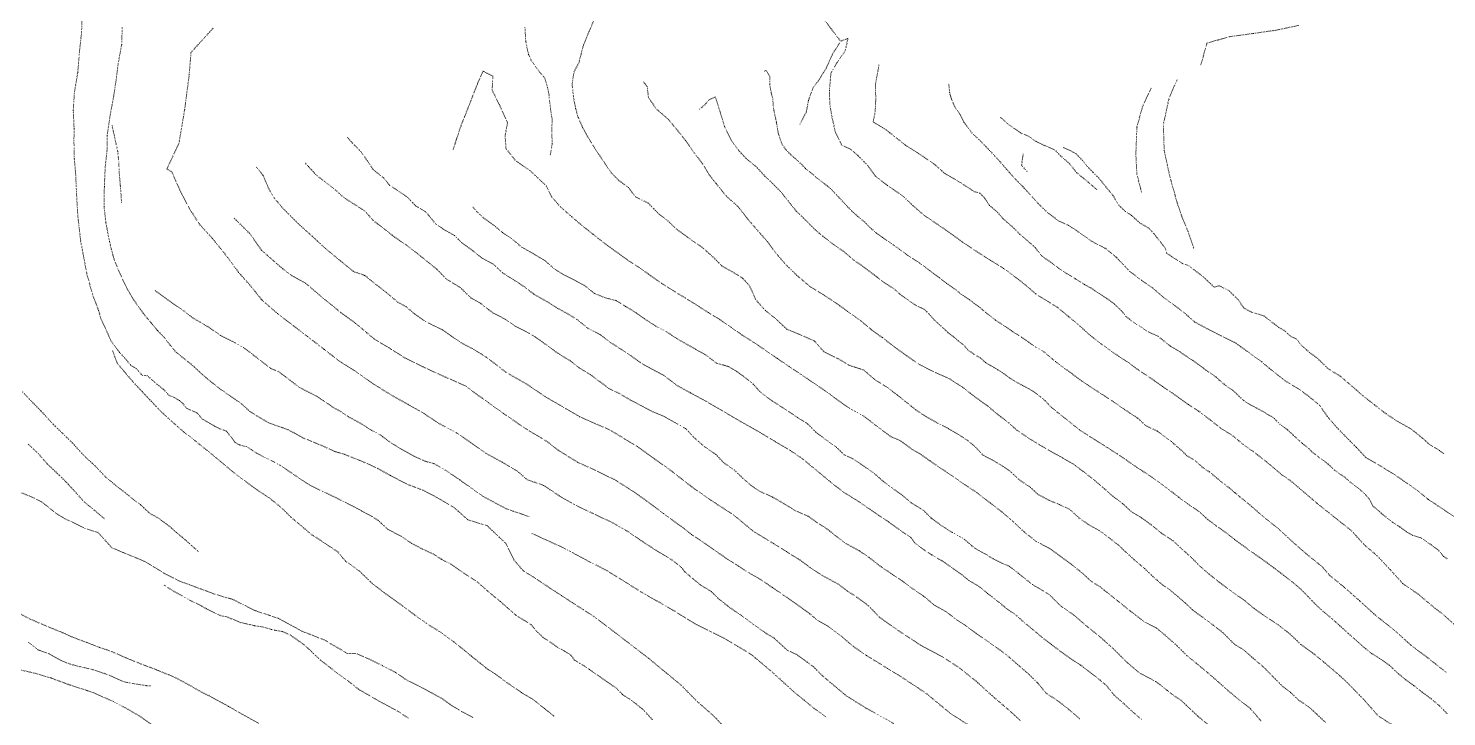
# Model space of a CAD drawing. Extents: x 682410 to 689460, y 7661803 to 7669124.
# Drawn here: x 686688.1 to 687123.9, y 7667739.6 to 7667951.1 of the extents above; entities that cross this region are included whole.
import ezdxf

# ---------------------------------------------------------------- set-up
doc = ezdxf.new("R2010")
doc.units = 0
doc.header["$MEASUREMENT"] = 0
doc.linetypes.add('DOT', pattern=[0.25, 0, -0.25])
doc.layers.add('02 TOE_Line', color=1, linetype='DOT', lineweight=20)

msp = doc.modelspace()

# ---------------------------------------------------------------- linework, layer by layer
at = {"layer": '02 TOE_Line'}
for points in [[(686704.61, 7667955, 4320), (686704.42, 7667949.64, 4320.03), (686703.84, 7667944.31, 4320.12), (686703.27, 7667937.5, 4320.14), (686702.23, 7667931.27, 4320.15), (686701.89, 7667925.79, 4320.03), (686702.14, 7667920.32, 4320.01), (686702.1, 7667916.11, 4320.31), (686702.21, 7667910.99, 4320.37), (686702.62, 7667906.41, 4320.38), (686702.9, 7667900.08, 4320.41), (686703.29, 7667893.49, 4320.47), (686704.15, 7667885.77, 4320.45), (686705.1, 7667880.74, 4320.51), (686706, 7667875.93, 4320.56), (686707.75, 7667869.47, 4320.51), (686709.68, 7667864.35, 4320.4), (686710.47, 7667861.65, 4320.46), (686712.57, 7667857.12, 4320.4), (686713.48, 7667854.98, 4320.17), (686716.11, 7667851.5, 4320.14), (686717.82, 7667849.66, 4320.15), (686719.5, 7667847.6, 4320.13), (686721.27, 7667846.51, 4320.14), (686723.07, 7667844.44, 4320.09), (686724.65, 7667844.34, 4320.22), (686726.95, 7667842.29, 4320.16), (686729.81, 7667839.94, 4320.12), (686731.27, 7667838.34, 4320.09), (686732.91, 7667837.62, 4320.13), (686734.55, 7667836.68, 4320.16), (686735.67, 7667835.71, 4320.12), (686736.56, 7667834.38, 4320.1), (686739.88, 7667832.96, 4320.17), (686741.53, 7667831.03, 4320.1), (686745.26, 7667828.86, 4320.13), (686746.94, 7667828.06, 4320.15), (686748.96, 7667827.28, 4320.3), (686750.51, 7667825.34, 4320.32), (686751.63, 7667823.79, 4320.15), (686752.96, 7667823.07, 4320.21), (686755.28, 7667822.49, 4320.28), (686756.54, 7667821.64, 4320.27), (686758.2, 7667820.56, 4320.26), (686761.42, 7667818.93, 4320.4), (686763.67, 7667817.74, 4320.34), (686765.54, 7667816.75, 4320.35), (686769.98, 7667813.76, 4320.28), (686774.43, 7667810.77, 4320.21), (686778.51, 7667808.82, 4320.21), (686782.59, 7667806.88, 4320.21), (686787.24, 7667804.49, 4320.28), (686790.47, 7667802.8, 4320.33), (686793.7, 7667801.11, 4320.37), (686795.61, 7667799.83, 4320.4), (686798.63, 7667797.06, 4320.46), (686802.61, 7667795.04, 4320.51), (686805.9, 7667792.78, 4320.57), (686809.24, 7667791.05, 4320.62), (686812.47, 7667789.56, 4320.56), (686815.06, 7667787.93, 4320.52), (686817.83, 7667786.5, 4320.66), (686821.25, 7667784.11, 4320.67), (686825.99, 7667781.01, 4320.67), (686829.04, 7667778.33, 4320.67), (686831.34, 7667776.37, 4320.61), (686833.12, 7667774.95, 4320.77), (686835.29, 7667773.05, 4321.03), (686837.94, 7667770.69, 4320.82), (686840.43, 7667769.16, 4320.6), (686842.66, 7667767.76, 4320.43), (686844.28, 7667765.78, 4320.24), (686846.3, 7667763.86, 4320.18), (686848.94, 7667762.14, 4320.21), (686850.83, 7667760.77, 4320.23), (686852.79, 7667759.74, 4320.25), (686854.79, 7667758.47, 4320.27), (686855.89, 7667756.98, 4320.29), (686857.59, 7667755.91, 4320.31), (686858.98, 7667755.11, 4320.31), (686860.52, 7667754.07, 4320.32), (686861.46, 7667753.39, 4320.32), (686865.97, 7667750.22, 4320.33), (686868.61, 7667748.46, 4320.33), (686870.68, 7667746.34, 4320.34), (686873.17, 7667744.79, 4320.08), (686876.97, 7667741.76, 4320.08), (686879.93, 7667738.54, 4320.14)], [(686862.33, 7667954.67, 4415.06), (686860.32, 7667950.01, 4415.56), (686858.61, 7667945.84, 4415.98), (686857.22, 7667940.45, 4417.05), (686855.74, 7667937.68, 4417.46), (686855.14, 7667933.92, 4418.07), (686855.6, 7667929.76, 4418.66), (686856.24, 7667926.44, 4418.98), (686857.05, 7667923.64, 4419.22), (686858.39, 7667920.61, 4419.42), (686859.9, 7667917.8, 4419.53), (686862.53, 7667913.6, 4419.55), (686865.22, 7667909.57, 4419.82), (686867.2, 7667906.69, 4419.82), (686869.55, 7667904.29, 4419.83), (686872.47, 7667902.12, 4420.13), (686874.66, 7667899.31, 4420.07), (686878.6, 7667897.32, 4420.08), (686881.76, 7667894.07, 4420.11), (686884.6, 7667891.88, 4420.08), (686887.15, 7667889.47, 4420), (686890.73, 7667886.81, 4419.94), (686892.77, 7667885.41, 4419.88), (686895.28, 7667883.63, 4419.85), (686898.81, 7667880.49, 4420.07), (686901.18, 7667878.05, 4420.05), (686905.06, 7667875.87, 4420.07), (686907.52, 7667874.32, 4420.04), (686909.66, 7667871.98, 4420.08), (686911.67, 7667867.58, 4419.93), (686914.53, 7667864.37, 4419.87), (686917.91, 7667861.66, 4419.78), (686921.14, 7667858.59, 4419.69), (686925.36, 7667856.9, 4419.71), (686929.63, 7667854.97, 4419.79), (686932.57, 7667851.64, 4419.67), (686936.8, 7667849.6, 4419.62), (686940.46, 7667847.46, 4419.78), (686944.74, 7667846.1, 4419.54), (686948.11, 7667843.18, 4419.23), (686952.25, 7667840.55, 4419.2), (686955.12, 7667838.37, 4419.02), (686957.85, 7667836.19, 4419.64), (686960.79, 7667833.81, 4419.68), (686964.15, 7667831.63, 4419.47), (686967.26, 7667829.88, 4419.44), (686970.82, 7667828.06, 4419.72), (686973.81, 7667826.29, 4419.86), (686976.57, 7667824.51, 4419.85), (686978.87, 7667822.62, 4419.99), (686981.46, 7667819.88, 4420.1), (686983.91, 7667818.63, 4420.12), (686987.38, 7667816.59, 4420.36), (686989.67, 7667815.04, 4420.33), (686992.47, 7667812.4, 4420.21), (686996, 7667810.04, 4420.17), (686998.25, 7667807.89, 4420.35), (687001.89, 7667805.97, 4420.39), (687005.03, 7667804.67, 4420.52), (687008.03, 7667803.27, 4420.3), (687011.22, 7667800.37, 4420.6), (687014.61, 7667798.11, 4420.69), (687017.35, 7667796.6, 4420.6), (687020.47, 7667794.31, 4420.62), (687023.2, 7667792.13, 4420.61), (687025.18, 7667790.23, 4420.6), (687027.98, 7667787.7, 4420.58), (687031.2, 7667784.95, 4420.55), (687033.73, 7667782.51, 4420.53), (687036.31, 7667780.28, 4420.52), (687038.91, 7667778.46, 4420.6), (687041.38, 7667776.35, 4420.61), (687043.66, 7667774.43, 4420.64), (687045.75, 7667772.41, 4420.43), (687048.92, 7667770.1, 4420.62), (687052.24, 7667767.62, 4420.61), (687055.19, 7667765.33, 4420.34), (687058.43, 7667762.03, 4420.19), (687061.69, 7667759.93, 4420.1), (687064.48, 7667757.46, 4419.98), (687067.71, 7667754.73, 4419.98), (687070.56, 7667751.8, 4419.88), (687073.28, 7667749.06, 4419.81), (687075.91, 7667747, 4419.78), (687078.48, 7667744.59, 4419.9), (687081.43, 7667742.64, 4419.82), (687083.97, 7667740.33, 4419.73), (687086.73, 7667737.75, 4419.81)], [(686716.93, 7667951.46, 4331.46), (686716.77, 7667946.13, 4331.54), (686715.71, 7667940.32, 4331.7), (686715, 7667934.85, 4331.87), (686714.38, 7667930.56, 4331.62), (686713.14, 7667923.92, 4331.72), (686712.31, 7667918.17, 4331.82), (686712.33, 7667914.22, 4331.58), (686711.69, 7667908.19, 4331.63), (686711.44, 7667902.4, 4331.49), (686711.34, 7667896.37, 4331.38), (686711.92, 7667891.32, 4330.97), (686713.02, 7667885.57, 4330.77), (686713.61, 7667883.06, 4330.33), (686714.54, 7667879.8, 4330.28), (686715.67, 7667877.02, 4330.22), (686716.89, 7667874.25, 4330.18), (686718.39, 7667871.1, 4330.12), (686718.39, 7667871.1, 4330.13), (686720.31, 7667867.86, 4330.13), (686722.44, 7667864.8, 4330.13), (686724.04, 7667862.67, 4330.14), (686725.94, 7667860.45, 4330.14), (686727.76, 7667858.23, 4330.14), (686729.87, 7667856.06, 4330.14), (686730.69, 7667854.93, 4330.46), (686733.36, 7667851.67, 4330.47), (686738.66, 7667847.4, 4330.34), (686742.73, 7667843.65, 4330.41), (686747.08, 7667840.2, 4330.48), (686753.44, 7667835.81, 4330.36), (686756.24, 7667833.27, 4330.43), (686761.77, 7667829.92, 4330.36), (686767.82, 7667827.76, 4330.4), (686769.86, 7667826.72, 4330.34), (686772.43, 7667825.26, 4330.59), (686778.25, 7667822.87, 4330.49), (686782.36, 7667821.01, 4330.83), (686785.19, 7667820.19, 4330.59), (686791.2, 7667817.79, 4330.37), (686795.46, 7667815.82, 4330.34), (686799.33, 7667813.66, 4330.37), (686805, 7667810.78, 4330.45), (686809.16, 7667809.23, 4330.35), (686812.92, 7667807.35, 4330.55), (686818.99, 7667803.77, 4330.59), (686823.08, 7667800.09, 4330.65), (686829.11, 7667798.2, 4330.71), (686832.86, 7667794.62, 4330.79), (686834.77, 7667792.85, 4330.62), (686837.3, 7667787.72, 4330.63), (686840.19, 7667784.35, 4330.64), (686843.88, 7667782.07, 4330.69), (686848.56, 7667778.96, 4330.6), (686851.87, 7667776.79, 4330.55), (686855.18, 7667774.62, 4330.5), (686858.63, 7667772.41, 4330.42), (686862.09, 7667770.19, 4330.34), (686866.55, 7667766.79, 4330.29), (686871, 7667763.39, 4330.25), (686874.82, 7667760.46, 4330.25), (686878.64, 7667757.53, 4330.24), (686883.66, 7667753.38, 4330.27), (686888.68, 7667749.22, 4330.29), (686893.58, 7667744.25, 4330.38), (686898.83, 7667739.65, 4330.4), (686901.6, 7667736.67, 4330.41)], [(686744.88, 7667951.14, 4351.29), (686738.06, 7667943.65, 4349.27), (686737.5, 7667936.76, 4349.77), (686736.13, 7667926.17, 4349.97), (686734.35, 7667915.73, 4349.89), (686730.65, 7667907.84, 4350.34), (686732.18, 7667906.96, 4350.47), (686734.49, 7667901.66, 4350.7), (686737.5, 7667895.8, 4350.65), (686740.58, 7667890.96, 4350.55), (686744.75, 7667886.39, 4350.75), (686749.04, 7667881.07, 4350.46), (686752.69, 7667876.08, 4350.44), (686756.48, 7667871.81, 4350.52), (686759.81, 7667867.64, 4350.46), (686764.65, 7667863.41, 4350.46), (686769.56, 7667859.66, 4350.37), (686773.94, 7667856.33, 4350.24), (686779.1, 7667852.34, 4350.27), (686783.46, 7667848.95, 4350.14), (686788.93, 7667845.46, 4350.09), (686794.06, 7667841.8, 4350.16), (686799.51, 7667838.46, 4350.16), (686804.88, 7667835.44, 4350.01), (686809.1, 7667833.06, 4350.06), (686814.25, 7667829.68, 4350.02), (686819.65, 7667826.79, 4349.95), (686824.3, 7667823.6, 4349.93), (686828.67, 7667820.5, 4349.8), (686833.79, 7667817.72, 4349.83), (686838.45, 7667814.93, 4349.94), (686841.37, 7667812.37, 4350.04), (686846.41, 7667810.65, 4350.17), (686851.28, 7667807.35, 4350.18), (686856.15, 7667804.59, 4350.05), (686861.36, 7667802.1, 4350.07), (686867.03, 7667799.44, 4350.2), (686871.98, 7667796.67, 4350.26), (686876.67, 7667793.46, 4350.09), (686881.62, 7667790.25, 4350.12), (686885.89, 7667787.71, 4350.1), (686888.75, 7667785.4, 4350.42), (686889.92, 7667783.93, 4350.6), (686892.55, 7667781.74, 4350.48), (686894.56, 7667780.05, 4350.5), (686897.99, 7667777.97, 4350.42), (686900.2, 7667775.77, 4350.58), (686903.64, 7667773.06, 4350.53), (686906.67, 7667771.03, 4350.7), (686911.15, 7667767.71, 4350.75), (686914.99, 7667765.01, 4350.99), (686917.12, 7667763.81, 4350.97), (686921.26, 7667759.98, 4350.83), (686924.17, 7667758.68, 4350.96), (686927.53, 7667756.26, 4351.12), (686929.39, 7667754.84, 4351.22), (686931.86, 7667752.32, 4351.36), (686939.4, 7667745.98, 4350.2), (686945.68, 7667742.08, 4350.18), (686954.24, 7667737.35, 4350.17)], [(686848.45, 7667912.17, 4419.44), (686849.06, 7667915.7, 4419.27), (686848.91, 7667918.87, 4419.31), (686849.02, 7667923.32, 4418.87), (686848.8, 7667924.37, 4418.72), (686848.28, 7667928.21, 4418.44), (686848.06, 7667930.68, 4418.25), (686847.61, 7667932.94, 4418), (686846.79, 7667935.75, 4417.47), (686845.18, 7667937.64, 4417.26), (686842.7, 7667941.01, 4416.9), (686841.71, 7667943.17, 4416.68), (686840.92, 7667947.02, 4416.1), (686840.66, 7667951.56, 4415.62)], [(686937.38, 7667947.44, 4460.02), (686932.74, 7667953.56, 4454.49)], [(687048.25, 7667939.5, 4500.06), (687050.19, 7667946.5, 4499.81), (687057.06, 7667948.5, 4500.13), (687064.56, 7667949.5, 4500.36), (687071.5, 7667950.5, 4500.46), (687078.5, 7667952, 4500.15)], [(686925.15, 7667921.58, 4459.93), (686927.13, 7667925.38, 4460.18), (686927.8, 7667928.98, 4460.03), (686929.19, 7667932.79, 4459.65), (686931.25, 7667935.57, 4459.82), (686933.28, 7667938.9, 4460.05), (686935.15, 7667943.14, 4460.32), (686937.71, 7667947.15, 4460.33), (686939.92, 7667948, 4460.34), (686939.07, 7667944.1, 4460.33), (686936.56, 7667940.59, 4460.09), (686934.69, 7667937.33, 4459.93), (686934.2, 7667931.85, 4460.02), (686934.35, 7667927.62, 4459.77), (686934.99, 7667923.85, 4460.05), (686936.04, 7667919.15, 4459.8), (686938.07, 7667915.1, 4459.65), (686940.75, 7667913.91, 4459.72), (686942.95, 7667911.99, 4459.76), (686945.92, 7667909, 4459.5), (686948.37, 7667905.61, 4459.22), (686952.04, 7667902.78, 4459.34), (686956.69, 7667899.63, 4459.57), (686959.95, 7667896.53, 4459.37), (686963.42, 7667893.54, 4459.46), (686968.48, 7667890.12, 4459.42), (686970.81, 7667888.54, 4459.55), (686975.13, 7667885.38, 4459.64), (686979.83, 7667882.24, 4459.76), (686983.75, 7667879.78, 4459.86), (686987.71, 7667877.32, 4460.08), (686990.53, 7667875.25, 4460.01), (686994.02, 7667872.58, 4460.04), (686997.61, 7667869.49, 4460.01), (687001.41, 7667867.09, 4460.18), (687004.23, 7667865.38, 4460.22), (687007.55, 7667862.62, 4460.25), (687010.56, 7667860.14, 4460.37), (687014.39, 7667856.67, 4460.37), (687017.81, 7667854.07, 4460.61), (687021.61, 7667851.29, 4460.44), (687026.48, 7667848.11, 4460.48), (687029.17, 7667846.05, 4460.41), (687033, 7667843.54, 4460.54), (687036.62, 7667840.99, 4460.45), (687040.37, 7667838.45, 4460.43), (687044.56, 7667835.45, 4460.31), (687047.72, 7667833.4, 4460.27), (687051.53, 7667830.52, 4460.21), (687054.37, 7667828.25, 4460.26), (687058.16, 7667825.86, 4460.27), (687061.6, 7667823.02, 4460.02), (687064.51, 7667820.98, 4460.14), (687068.57, 7667817.83, 4460.22), (687073.37, 7667813.78, 4459.75), (687076.03, 7667811.97, 4460.24), (687084.2, 7667805, 4460.13), (687089.92, 7667800.43, 4460.22), (687094.66, 7667796.66, 4460.01), (687098.54, 7667792.39, 4459.86), (687102.54, 7667788.98, 4460.1), (687106.5, 7667784.75, 4460.06), (687110.38, 7667780.49, 4459.97), (687115.27, 7667777.09, 4460.13), (687119.86, 7667773.24, 4460.15), (687122.75, 7667771.02, 4460.23), (687126.77, 7667767.4, 4460.13)], [(687067, 7667738.06, 4410.43), (687063.44, 7667742.18, 4410.45), (687060.04, 7667744.8, 4410.44), (687056.74, 7667747.54, 4410.41), (687053.5, 7667750.43, 4410.33), (687050.34, 7667753.17, 4410.32), (687047.12, 7667755.83, 4410.21), (687043.99, 7667758.4, 4410.3), (687040.95, 7667761.42, 4410.46), (687037.86, 7667764.16, 4410.51), (687034.72, 7667766.8, 4410.41), (687030.96, 7667768.68, 4410.4), (687026.69, 7667772.03, 4410.47), (687022.69, 7667775.22, 4410.55), (687017.37, 7667779.46, 4410.64), (687014.71, 7667781.13, 4410.68), (687011.72, 7667783.85, 4410.54), (687008.34, 7667786.54, 4410.51), (687004.97, 7667789, 4410.61), (687001.63, 7667791.44, 4410.47), (686997.84, 7667793.33, 4410.46), (686993.92, 7667796.45, 4410.41), (686990.45, 7667799.71, 4410.37), (686987.16, 7667802.53, 4410.33), (686982.48, 7667806.13, 4410.27), (686979.25, 7667808.61, 4410.24), (686975.26, 7667811.2, 4410.2), (686971.78, 7667813.68, 4410.16), (686968.41, 7667815.92, 4410.21), (686965.04, 7667818.2, 4410.22), (686962.25, 7667820.19, 4410.27), (686959.55, 7667821.76, 4410.33), (686955.85, 7667824.45, 4410.4), (686953.17, 7667825.57, 4410.45), (686948.45, 7667829.08, 4410.55), (686944.73, 7667831.95, 4410.63), (686940.38, 7667834.32, 4410.71), (686937.19, 7667836.53, 4410.78), (686933.98, 7667838.95, 4410.35), (686925.54, 7667844.7, 4410.32), (686921.81, 7667847.17, 4410.2), (686918.17, 7667849.64, 4410.19), (686914.7, 7667852.05, 4410.15), (686911.01, 7667854.55, 4410.25), (686907.43, 7667856.81, 4410.11), (686904.09, 7667859.15, 4410.25), (686900.43, 7667861.67, 4410.35), (686896.9, 7667863.8, 4410.46), (686893.32, 7667866.09, 4410.43), (686889.87, 7667868.25, 4410.46), (686886.27, 7667870.42, 4410.54), (686882.64, 7667872.74, 4410.61), (686879.33, 7667875.03, 4410.59), (686875.83, 7667877.52, 4410.57), (686872.11, 7667879.94, 4410.62), (686868.41, 7667882.6, 4410.51), (686864.98, 7667885.12, 4410.53), (686861.52, 7667887.86, 4410.57), (686858.12, 7667890.55, 4410.54), (686854.97, 7667893.24, 4410.55), (686851.55, 7667896.22, 4410.7), (686848.86, 7667899.31, 4410.79), (686847.26, 7667902.62, 4410.75), (686842.19, 7667907.39, 4410.54), (686837.88, 7667910.33, 4410.43), (686834.85, 7667914.09, 4410.21), (686834.57, 7667918.09, 4410.04), (686835.32, 7667922.05, 4409.89), (686832.78, 7667927.69, 4409.6), (686830.59, 7667932.05, 4410.37), (686830.81, 7667936.39, 4410.26), (686827.78, 7667937.93, 4410.14), (686826.17, 7667934.25, 4410.01), (686823.2, 7667926.67, 4410.03), (686820.67, 7667920.23, 4410.12), (686818.6, 7667913.75, 4410.3)], [(686914.23, 7667937.88, 4449.98), (686914.76, 7667938.13, 4449.94), (686915.86, 7667936.36, 4449.82), (686915.94, 7667933.68, 4449.87), (686916.27, 7667931.47, 4449.91), (686916.81, 7667929.41, 4450.08), (686917, 7667926.92, 4450.04), (686917.19, 7667925.75, 4449.98), (686917.93, 7667922.16, 4450.33), (686918.35, 7667919.76, 4450.41), (686918.5, 7667918.76, 4450.44), (686919.66, 7667915.48, 4450.28), (686920.81, 7667913.82, 4450.34), (686922.43, 7667912.17, 4450.23), (686923.86, 7667910.95, 4450.21), (686925.59, 7667909.34, 4450.14), (686926.91, 7667907.94, 4450.06), (686928.81, 7667906.48, 4450), (686930.49, 7667904.95, 4449.89), (686932.58, 7667903.42, 4449.86), (686934.61, 7667901.78, 4449.84), (686936.28, 7667900.01, 4449.77), (686937.89, 7667898.31, 4449.72), (686939.43, 7667896.64, 4449.53), (686941.12, 7667894.9, 4449.6), (686942.86, 7667893.34, 4449.5), (686945.01, 7667891.57, 4449.51), (686946.76, 7667889.81, 4449.21), (686948.73, 7667888.1, 4449.13), (686950.58, 7667886.79, 4449.09), (686953.79, 7667884.55, 4449.1), (686955.79, 7667883.16, 4449.07), (686957.65, 7667881.76, 4448.84), (686959.7, 7667880.39, 4448.84), (686961.92, 7667878.96, 4448.86), (686965.05, 7667876.63, 4448.93), (686965.95, 7667875.9, 4448.88), (686968.13, 7667874.33, 4448.78), (686970.18, 7667872.72, 4448.71), (686973.17, 7667870.67, 4448.82), (686974.24, 7667869.73, 4448.82), (686977.38, 7667867.57, 4448.87), (686980.5, 7667865.25, 4448.76), (686982.24, 7667863.75, 4448.71), (686985.39, 7667861.32, 4448.63), (686988.33, 7667859.41, 4448.69), (686990.22, 7667858.1, 4448.74), (686993.28, 7667856.15, 4448.75), (686995.46, 7667854.64, 4448.65), (686997.69, 7667853.07, 4448.88), (686999.86, 7667851.89, 4448.77), (687003.66, 7667848.66, 4448.79), (687006.58, 7667846.5, 4448.79), (687008.77, 7667844.93, 4448.73), (687011.64, 7667842.75, 4448.87), (687015.77, 7667840.03, 4448.74), (687018.48, 7667838.31, 4448.83), (687021.66, 7667836.21, 4448.72), (687025, 7667833.89, 4448.79), (687029.01, 7667831.26, 4448.83), (687031.34, 7667829.04, 4448.84), (687035.01, 7667827.26, 4448.82), (687039.29, 7667824.08, 4448.98), (687042.65, 7667821.13, 4449.12), (687044.04, 7667819.75, 4449.3), (687046.6, 7667818.22, 4449.33), (687049.03, 7667816.02, 4449.24), (687050.98, 7667814.77, 4449.23), (687052.75, 7667813.31, 4449.23), (687054.42, 7667811.9, 4449.24), (687057.03, 7667809.89, 4449.16), (687058.76, 7667808.45, 4449.21), (687060.41, 7667807.05, 4449.13), (687063.41, 7667804.62, 4449.54), (687067.14, 7667801.34, 4449.25), (687072.15, 7667797.34, 4449.36), (687076.3, 7667793.48, 4449.47), (687080.73, 7667789.61, 4449.47), (687085.6, 7667785.64, 4449.43), (687087.97, 7667782.95, 4449.55), (687092.52, 7667779.24, 4449.64), (687097.13, 7667775.16, 4449.58), (687102.03, 7667770.7, 4449.53), (687107.99, 7667765.99, 4449.65), (687112.93, 7667761.48, 4449.89), (687118.11, 7667757.62, 4450.07), (687123.86, 7667753.07, 4449.82)], [(687124.02, 7667788.12, 4470.03), (687122.9, 7667788.84, 4470.06), (687121.29, 7667790.78, 4470.2), (687119.08, 7667792.39, 4470.21), (687117.91, 7667793.16, 4470.19), (687115.94, 7667794.55, 4470.29), (687113.47, 7667795.29, 4470.13), (687111.53, 7667796.38, 4470.13), (687109.37, 7667797.93, 4470.26), (687107.13, 7667799.41, 4470.09), (687106.07, 7667800.21, 4470.15), (687103.95, 7667801.91, 4470.03), (687102.94, 7667802.86, 4470.02), (687101.14, 7667804.35, 4470.16), (687100.06, 7667806.51, 4470.39), (687098.4, 7667808.31, 4470.37), (687096.51, 7667809.94, 4470.38), (687094.47, 7667811.44, 4470.49), (687092.3, 7667813.34, 4470.35), (687091.32, 7667813.94, 4470.49), (687089.39, 7667815.34, 4470.65), (687087.47, 7667817.16, 4470.49), (687086.56, 7667817.83, 4470.58), (687084.45, 7667819.37, 4470.61), (687082.43, 7667821, 4470.55), (687081.53, 7667821.94, 4470.38), (687079.52, 7667823.51, 4470.48), (687077.64, 7667825.22, 4470.39), (687076.72, 7667826.1, 4470.39), (687074.85, 7667827.81, 4470.44), (687072.66, 7667829.36, 4470.28), (687070.92, 7667831.18, 4470.33), (687069.85, 7667831.91, 4470.3), (687067.45, 7667833.3, 4470.33), (687065.47, 7667834.41, 4470.46), (687063.35, 7667835.5, 4470.26), (687061.49, 7667836.74, 4470.23), (687059.98, 7667838.1, 4470.11), (687059.12, 7667838.96, 4470.03), (687058.19, 7667839.8, 4469.92), (687055.99, 7667841.3, 4469.89), (687053.98, 7667842.99, 4469.75), (687053.07, 7667843.9, 4469.8), (687050.16, 7667845.87, 4469.49), (687049.12, 7667846.65, 4469.41), (687045.85, 7667849.05, 4469.38), (687044.64, 7667849.79, 4469.42), (687042.33, 7667851.39, 4469.38), (687040.02, 7667852.8, 4469.46), (687039, 7667853.44, 4469.6), (687036.11, 7667855.7, 4469.34), (687035.1, 7667856.51, 4469.36), (687031.98, 7667857.88, 4469.14), (687029.83, 7667859.42, 4469.28), (687028.21, 7667860.33, 4469.42), (687025.33, 7667862.53, 4469.23), (687024.17, 7667864.03, 4469.19), (687021.84, 7667866.32, 4469.29), (687019.33, 7667868.12, 4469.47), (687017.25, 7667869.5, 4469.55), (687014.54, 7667871.29, 4469.5), (687012.59, 7667872.37, 4469.71), (687009.75, 7667874.15, 4469.57), (687007.03, 7667875.74, 4469.75), (687004.26, 7667877.64, 4469.61), (687002.28, 7667879.17, 4469.65), (686999.55, 7667881.02, 4469.4), (686997.5, 7667883.62, 4469.45), (686996.81, 7667884.29, 4469.2), (686992.56, 7667887.96, 4469.3), (686990.84, 7667889.71, 4468.96), (686987.48, 7667892.67, 4469.39), (686985.87, 7667894.54, 4469.14), (686983.4, 7667896.65, 4469.44), (686981.97, 7667898.84, 4469.48), (686980.41, 7667900.46, 4469.33), (686978.88, 7667900.82, 4469.39), (686974.41, 7667903.69, 4469.4), (686969.65, 7667906.49, 4469.14), (686966.44, 7667909.33, 4468.97), (686962.72, 7667911.87, 4469.12), (686957.57, 7667915.19, 4468.7), (686951.67, 7667919.86, 4468.32), (686947.64, 7667922.3, 4468.28), (686948.27, 7667925.43, 4468.07), (686948.44, 7667928.95, 4468.15), (686948.39, 7667934.1, 4467.71), (686949.01, 7667937.34, 4467.63), (686949.47, 7667939.99, 4467.74)], [(686877.07, 7667934.62, 4430.73), (686878.23, 7667933.15, 4430.16), (686878.61, 7667929.87, 4430.18), (686880.95, 7667926.36, 4430.17), (686884.67, 7667923.16, 4430.16), (686887.44, 7667919.82, 4430.29), (686890.02, 7667916.6, 4430.22), (686892.6, 7667912.9, 4430.11), (686895.23, 7667909.47, 4430.14), (686897.26, 7667906.09, 4430.23), (686899.53, 7667903.22, 4430.14), (686902.49, 7667899.53, 4429.98), (686906.09, 7667896.37, 4430.16), (686908.94, 7667892.7, 4430.14), (686911.79, 7667889.36, 4430.1), (686915.22, 7667885.49, 4430.24), (686917.92, 7667881.82, 4430.1), (686920.88, 7667878.42, 4429.98), (686924.23, 7667875.15, 4430.27), (686928.13, 7667871.83, 4430.42), (686932.57, 7667869.07, 4430.36), (686936.33, 7667866.63, 4430.36), (686939.82, 7667864.1, 4430.34), (686943.75, 7667861.28, 4430.42), (686947.18, 7667858.43, 4430.31), (686950.52, 7667856.03, 4430.07), (686954.17, 7667853.21, 4430.02), (686958.05, 7667850.4, 4430.04), (686962.08, 7667847.64, 4430.01), (686966.68, 7667845.33, 4430.15), (686970.91, 7667843.52, 4430.23), (686975.12, 7667840.79, 4430.17), (686978.66, 7667838.03, 4430.28), (686982.78, 7667835.05, 4430.23), (686986.09, 7667832.31, 4430.26), (686989.09, 7667830.05, 4430.34), (686991.91, 7667827.5, 4430.33), (686995.42, 7667825.17, 4430.53), (686998.75, 7667823.11, 4430.64), (687002.36, 7667821.01, 4430.6), (687005.84, 7667819.08, 4430.5), (687009.13, 7667817.19, 4430.58), (687012.55, 7667814.66, 4430.42), (687015.62, 7667812.22, 4430.44), (687018.36, 7667809.93, 4430.29), (687021.28, 7667807.3, 4430.32), (687024.25, 7667805.09, 4430.24), (687026.98, 7667802.56, 4430.08), (687030.15, 7667800.64, 4430.09), (687033.17, 7667798.46, 4430.16), (687036.28, 7667795.94, 4430.14), (687039.85, 7667793.56, 4430.05), (687042.71, 7667790.9, 4430.14), (687045.49, 7667788.43, 4430.24), (687047.9, 7667785.96, 4430.25), (687050.87, 7667783.39, 4430.28), (687053.99, 7667780.9, 4430.24), (687057.92, 7667777.95, 4430.16), (687061.66, 7667775.35, 4430.21), (687064.74, 7667772.77, 4430.25), (687068.21, 7667770.36, 4430.23), (687072.12, 7667767.75, 4430.2), (687075.42, 7667765.24, 4430.19), (687079.11, 7667761.73, 4430.29), (687083.2, 7667758.76, 4430.33), (687086.57, 7667755.97, 4430.38), (687090.03, 7667753.04, 4430.43), (687092.82, 7667750.53, 4430.46), (687095.65, 7667747.64, 4430.45), (687098.37, 7667744.87, 4430.43), (687102.87, 7667739.77, 4430.41), (687106.96, 7667737.17, 4430.33)], [(686970.86, 7667934.27, 4481.97), (686971.16, 7667931.22, 4481.87), (686971.75, 7667929.28, 4481.7), (686972.72, 7667926.93, 4481.65), (686974.35, 7667924.61, 4481.67), (686975.44, 7667922.37, 4481.56), (686978, 7667918.92, 4481.68), (686980.7, 7667916.38, 4481.82), (686983.42, 7667913.57, 4482.02), (686986.23, 7667910.54, 4482.04), (686988.63, 7667907.78, 4482), (686991.36, 7667904.72, 4481.97), (686993.73, 7667902.34, 4481.95), (686996.27, 7667899.54, 4481.8), (686998.93, 7667896.63, 4481.58), (687001.48, 7667894.26, 4481.48), (687004.58, 7667891.95, 4481.54), (687007.65, 7667890.53, 4481.5), (687011.12, 7667888.28, 4481.59), (687014.66, 7667885.69, 4481.65), (687018.97, 7667883.49, 4481.7), (687022.32, 7667880.77, 4481.6), (687026.41, 7667876.46, 4481.56), (687030.07, 7667873.66, 4481.49), (687033.53, 7667871.29, 4481.32), (687037.01, 7667868.29, 4480.97), (687040.15, 7667866.02, 4480.76), (687043.54, 7667863.41, 4480.68), (687046.47, 7667860.82, 4480.57), (687050.55, 7667858.61, 4480.51), (687054.31, 7667856.72, 4480.29), (687058.67, 7667854.6, 4480.46), (687062.6, 7667851.82, 4480.28), (687067.06, 7667848.57, 4480.32), (687069.99, 7667846.11, 4480.39), (687074.43, 7667842.63, 4480.52), (687078.66, 7667840.14, 4480.51), (687082.04, 7667837.55, 4480.45), (687084.86, 7667835.19, 4480.38), (687087.21, 7667831.78, 4480.47), (687090.16, 7667828.38, 4480.61), (687093.13, 7667825.34, 4480.65), (687096.2, 7667822.24, 4480.86), (687099.12, 7667819.11, 4480.93), (687103.01, 7667816.9, 4480.76), (687106.85, 7667814.59, 4480.74), (687111.23, 7667811.63, 4480.39), (687114.87, 7667809.05, 4480.11), (687118.26, 7667806.28, 4479.88), (687122.07, 7667803.78, 4479.98), (687125.92, 7667801.17, 4479.47)], [(687033.06, 7667932.67, 4498.81), (687030.36, 7667926.9, 4498.27), (687028.68, 7667920.64, 4497.87), (687028.37, 7667912.51, 4498), (687028.67, 7667906.24, 4497.69), (687030.17, 7667900.55, 4497.23)], [(687041.09, 7667935.2, 4499.51), (687039.97, 7667933.02, 4499.22), (687038.48, 7667929.2, 4499.14), (687036.81, 7667921.47, 4498.86), (687037.07, 7667913.57, 4498.59), (687038.77, 7667905.65, 4498.02), (687040.98, 7667897.77, 4497.18), (687042.56, 7667893.03, 4496.6), (687044.42, 7667888.61, 4496.26), (687046.15, 7667883.52, 4495.65)], [(686894.31, 7667926.19, 4440.27), (686895.93, 7667927.59, 4440.58), (686897.27, 7667929.17, 4440.81), (686899.2, 7667929.98, 4440.96), (686900.76, 7667925.04, 4440.81), (686902.03, 7667920.76, 4440.42), (686904.09, 7667916.64, 4440.52), (686906.28, 7667913.59, 4440.59), (686908.71, 7667911, 4440.52), (686911.69, 7667908.58, 4440.62), (686914.39, 7667905.66, 4440.53), (686916.4, 7667903.75, 4440.49), (686919.26, 7667900.88, 4440.43), (686921.51, 7667898.03, 4440.41), (686924.03, 7667894.91, 4440.41), (686927.25, 7667891.79, 4440.28), (686929.87, 7667889.15, 4440.3), (686932.17, 7667887.21, 4440.3), (686935.72, 7667884.46, 4440.18), (686938.83, 7667882.33, 4440.09), (686941.8, 7667879.77, 4440.07), (686943.56, 7667878.57, 4440.03), (686945.24, 7667877.34, 4440.07), (686947, 7667876.05, 4440.12), (686948.76, 7667874.7, 4440.04), (686950.49, 7667873.33, 4440.02), (686952.22, 7667872.21, 4440.09), (686954.16, 7667870.97, 4440.15), (686955.77, 7667869.5, 4440.13), (686957.53, 7667868.17, 4440.18), (686959.38, 7667866.84, 4440.09), (686961.13, 7667865.71, 4440.06), (686963.15, 7667864.88, 4440.03), (686964.66, 7667863.47, 4440.03), (686966.18, 7667861.76, 4440.04), (686967.67, 7667860.32, 4439.86), (686969.26, 7667858.91, 4439.91), (686970.73, 7667857.5, 4439.89), (686972.34, 7667856.29, 4439.83), (686973.88, 7667854.97, 4439.79), (686975.49, 7667853.75, 4439.85), (686976.78, 7667852.21, 4439.74), (686978.65, 7667850.95, 4439.6), (686980.54, 7667849.83, 4439.66), (686982.21, 7667848.39, 4439.58), (686983.93, 7667847.36, 4439.53), (686985.94, 7667846.14, 4439.57), (686987.79, 7667845.02, 4439.66), (686989.54, 7667843.65, 4439.69), (686991.52, 7667842.46, 4439.86), (686993.53, 7667841.36, 4439.93), (686995.39, 7667840.39, 4439.9), (686997.22, 7667839.28, 4439.97), (686999.07, 7667837.8, 4439.84), (687000.64, 7667836.55, 4439.78), (687001.95, 7667835.03, 4439.86), (687004.25, 7667833.12, 4439.78), (687008.15, 7667830.02, 4439.81), (687010.92, 7667827.8, 4439.9), (687013.48, 7667826.1, 4440.03), (687016.52, 7667824.18, 4440.19), (687019.56, 7667822.28, 4440.16), (687022.71, 7667820.27, 4440.16), (687025.37, 7667818.48, 4440.19), (687028.02, 7667816.61, 4440.23), (687030.55, 7667814.99, 4440.18), (687033.54, 7667813, 4440.2), (687036.45, 7667810.86, 4440.27), (687038.88, 7667809.09, 4440.24), (687041.55, 7667806.97, 4440.35), (687044.85, 7667804.58, 4440.41), (687047.87, 7667802.55, 4440.47), (687050.46, 7667800.13, 4440.35), (687053.12, 7667798.15, 4440.36), (687056.08, 7667796.1, 4440.37), (687058.7, 7667794.02, 4440.32), (687061.29, 7667792.13, 4440.33), (687063.83, 7667790.26, 4440.29), (687066.32, 7667788.57, 4440.26), (687068.83, 7667786.74, 4440.33), (687071.31, 7667784.93, 4440.35), (687073.71, 7667783.04, 4440.3), (687076.41, 7667780.99, 4440.3), (687079.05, 7667778.74, 4440.34), (687081.36, 7667776.38, 4440.46), (687083.77, 7667773.88, 4440.46), (687086.08, 7667771.78, 4440.41), (687088.54, 7667769.73, 4440.36), (687091.08, 7667767.48, 4440.37), (687093.58, 7667765.18, 4440.34), (687096.16, 7667762.92, 4440.33), (687098.52, 7667760.8, 4440.41), (687100.9, 7667758.96, 4440.38), (687103.81, 7667757.13, 4440.29), (687106.34, 7667755.32, 4440.35), (687108.67, 7667753.07, 4440.4), (687111.35, 7667750.9, 4440.42), (687113.79, 7667749.12, 4440.29), (687116.48, 7667747.01, 4440.32), (687119.19, 7667745, 4440.34), (687121.8, 7667742.79, 4440.3), (687124.13, 7667740.38, 4440.38)], [(686986.82, 7667923.68, 4486.83), (686989.1, 7667921.66, 4487.11), (686993.05, 7667918.86, 4487.69), (686995.31, 7667917.95, 4488.24), (686997.76, 7667916.25, 4488.81), (686999.47, 7667915.44, 4489.15), (687003.53, 7667913.66, 4490.03), (687005.09, 7667912.01, 4490.16), (687007.9, 7667909.58, 4490.41), (687010.25, 7667906.64, 4490.53), (687013.07, 7667904.36, 4490.58), (687016.39, 7667901.5, 4491.36)], [(686716.71, 7667897.58, 4335.24), (686716.55, 7667900.23, 4335.01), (686716.34, 7667902.84, 4334.4), (686716.04, 7667906.41, 4334.15), (686715.87, 7667909.96, 4333.79), (686715.56, 7667913.21, 4333.4), (686713.79, 7667921.27, 4332.53)], [(686786.12, 7667917.58, 4390.62), (686787.71, 7667915.75, 4390.1), (686788.42, 7667915.09, 4390.03), (686790.43, 7667913, 4389.74), (686791.99, 7667910.7, 4389.59), (686794.08, 7667907.62, 4389.76), (686797.25, 7667905.11, 4389.79), (686799.03, 7667902.87, 4389.79), (686801.39, 7667901.35, 4389.8), (686804.56, 7667899.18, 4389.74), (686807.03, 7667896.58, 4389.73), (686810.28, 7667894.6, 4390.2), (686813.19, 7667891.02, 4390.32), (686815.59, 7667889.36, 4390.39), (686819.05, 7667887.38, 4390.31), (686821.19, 7667885.23, 4390.03), (686824.72, 7667882.67, 4390.18), (686827.35, 7667880.58, 4390.14), (686830.86, 7667878.67, 4390.23), (686833.86, 7667875.89, 4390.17), (686837.11, 7667873.87, 4390.31), (686840.58, 7667871.6, 4390.28), (686843.45, 7667869.37, 4390.09), (686847.98, 7667866.79, 4390.07), (686850.74, 7667865.02, 4390.36), (686854.17, 7667863.14, 4390.16), (686856.88, 7667861.46, 4390.07), (686860.04, 7667858.9, 4390.04), (686863.87, 7667856.87, 4390.01), (686867.1, 7667854.46, 4389.85), (686870.97, 7667851.99, 4389.77), (686877.26, 7667847.63, 4390.21), (686883.47, 7667844.34, 4390.2), (686887.34, 7667841.35, 4390.39), (686891.52, 7667839.07, 4390.35), (686896.51, 7667836.4, 4390.41), (686903.16, 7667832.47, 4390.65), (686907.12, 7667830.15, 4390.42), (686913.35, 7667826.61, 4390.76), (686917.69, 7667824.03, 4390.59), (686922.22, 7667821.34, 4390.69), (686925.98, 7667818.77, 4390.57), (686930.11, 7667815.37, 4390.42), (686934.95, 7667811.36, 4390.63), (686938.66, 7667808.48, 4390.59), (686943.06, 7667805.78, 4390.46), (686949.32, 7667801.46, 4390.63), (686952.38, 7667799.43, 4390.53), (686956.7, 7667796.35, 4390.74), (686959.23, 7667794.62, 4390.6), (686960.5, 7667792.92, 4390.6), (686963.42, 7667790.74, 4390.33), (686965.65, 7667789.29, 4390.47), (686968.89, 7667787.42, 4390.56), (686972.1, 7667785.19, 4390.37), (686975.02, 7667783.12, 4390.25), (686976.98, 7667781.5, 4390.45), (686980.05, 7667779.68, 4390.42), (686982.83, 7667777.43, 4390.15), (686985.88, 7667775.05, 4390.31), (686988.65, 7667772.79, 4390.34), (686991.56, 7667770.77, 4390.36), (686994.14, 7667768.44, 4390.26), (686996.76, 7667766.32, 4390.33), (686999.57, 7667763.92, 4390.35), (687002.43, 7667761.76, 4390.29), (687005.16, 7667759.67, 4390.09), (687008.64, 7667757.2, 4390.38), (687011.5, 7667755.37, 4390.29), (687014.21, 7667753.25, 4390.19), (687017.01, 7667751.11, 4390.22), (687019.22, 7667749.25, 4390.3), (687021.75, 7667746.13, 4390.5), (687025.05, 7667743.26, 4390.29), (687027.62, 7667740.87, 4390.41), (687030.07, 7667738.76, 4390.4)], [(686993.75, 7667912.48, 4488.01), (686993.24, 7667908.98, 4487.51), (686995, 7667907.02, 4487.59)], [(687006.02, 7667914.45, 4491.73), (687007.87, 7667913.67, 4491.69), (687010.05, 7667912.46, 4491.74), (687012.13, 7667910.3, 4492.16), (687013.23, 7667908.86, 4491.87), (687015.27, 7667906.74, 4492.46), (687017.07, 7667904.97, 4492.55), (687019.15, 7667902.33, 4492.56), (687021.43, 7667899.63, 4492.49), (687023.03, 7667896.81, 4492.52), (687025.15, 7667894.79, 4492.58), (687027.06, 7667893.57, 4492.48), (687029.59, 7667891.25, 4492.39), (687032.37, 7667889.65, 4492.52), (687033.88, 7667888.03, 4492.42), (687037.32, 7667883.65, 4492.41), (687037.89, 7667881.91, 4492.08), (687042.83, 7667878.73, 4492.63), (687044.62, 7667878.14, 4492.42), (687048.9, 7667874.89, 4492.46), (687052.44, 7667871.54, 4492.73), (687054.1, 7667871.97, 4492.74), (687056.89, 7667870.52, 4492.49), (687059.89, 7667867.6, 4492.69), (687061.54, 7667865.11, 4492.32), (687063.9, 7667863.88, 4492), (687067.68, 7667862.71, 4491.94), (687072.29, 7667859.17, 4492.04), (687074.1, 7667858.12, 4491.68), (687075.85, 7667856.48, 4491.47), (687077.92, 7667855.51, 4491.29), (687079.11, 7667853.79, 4491.19), (687081.61, 7667851.57, 4490.86), (687084.13, 7667849.69, 4490.69), (687087.44, 7667846.5, 4490.53), (687091.19, 7667844.18, 4490.76), (687095.67, 7667840.34, 4490.31), (687097.93, 7667838.33, 4490.16), (687101.56, 7667835.48, 4490.12), (687105.24, 7667832.62, 4490.1), (687108.99, 7667830.18, 4489.92), (687113.11, 7667827.85, 4489.82), (687116.46, 7667825.13, 4489.76), (687118.57, 7667823.22, 4489.76), (687121.64, 7667821.36, 4489.94), (687123.1, 7667820.29, 4489.95)], [(686758.23, 7667908.39, 4372.33), (686760.32, 7667905.72, 4371.45), (686761.81, 7667902.09, 4370.84), (686763.53, 7667899.05, 4370.45), (686766.3, 7667895.77, 4370.26), (686771.37, 7667890.69, 4370.45), (686775.18, 7667887.31, 4370.47), (686779.55, 7667883.27, 4370.25), (686784.51, 7667879.19, 4370.37), (686788, 7667876.35, 4370.26), (686791.52, 7667875.12, 4370.4), (686794.76, 7667872.47, 4370.27), (686798.01, 7667869.97, 4370.17), (686801.6, 7667866.94, 4370.31), (686804.22, 7667865.45, 4370.34), (686806.77, 7667863.32, 4370.33), (686809.76, 7667861.22, 4370.03), (686812.43, 7667859.8, 4370.14), (686815.38, 7667858.4, 4370.15), (686818.12, 7667856.47, 4370.18), (686820.99, 7667854.51, 4369.97), (686824.51, 7667852.66, 4370.27), (686828.88, 7667849.97, 4370.29), (686834.86, 7667845.4, 4370.12), (686841.27, 7667841.7, 4370.14), (686846.73, 7667838.03, 4369.98), (686857.58, 7667831.67, 4370.34), (686866.81, 7667827.65, 4370.59), (686875.21, 7667822.55, 4370.58), (686885.22, 7667815.41, 4370.86), (686891.95, 7667810.18, 4370.76), (686897.92, 7667805.99, 4370.64), (686904.8, 7667801.54, 4370.48), (686910.85, 7667796.52, 4370.45), (686914.15, 7667794.49, 4370.47), (686917.06, 7667792.78, 4370.47), (686921.03, 7667790.28, 4370.49), (686925.1, 7667787.72, 4370.5), (686928.15, 7667785.51, 4370.51), (686931.87, 7667783.02, 4370.52), (686936.92, 7667780.31, 4370.54), (686939.91, 7667778.04, 4370.55), (686942.68, 7667776.3, 4370.55), (686946.25, 7667773.62, 4370.57), (686949.72, 7667770, 4370.58), (686955.29, 7667766.11, 4370.6), (686962.17, 7667761.56, 4370.62), (686968.95, 7667757.97, 4370.64), (686974.29, 7667754.48, 4370.65), (686979.34, 7667750.43, 4370.67), (686984.28, 7667745.93, 4370.69), (686989.95, 7667741.09, 4370.71), (686992.8, 7667738.44, 4370.72)], [(686773.14, 7667909.67, 4379.95), (686774.16, 7667908.58, 4379.96), (686776.54, 7667905.99, 4380.1), (686778.98, 7667904.06, 4380.14), (686781.86, 7667901.94, 4380.03), (686784.81, 7667899.2, 4379.96), (686787.8, 7667897.29, 4380.15), (686791.43, 7667894.99, 4380.19), (686794.02, 7667892.05, 4380.22), (686797.27, 7667889.56, 4380.11), (686800.72, 7667886.85, 4380.33), (686803.89, 7667884.72, 4380.24), (686807.26, 7667882.17, 4380.38), (686810.51, 7667879.54, 4380.23), (686813.59, 7667877.06, 4380.18), (686816.56, 7667874.01, 4380.22), (686820.81, 7667871.4, 4380.28), (686824.15, 7667868.19, 4380.23), (686827.13, 7667866.49, 4380.11), (686830.87, 7667863.59, 4379.84), (686834.75, 7667861.62, 4379.9), (686837.42, 7667859.69, 4379.77), (686840.82, 7667858.01, 4379.88), (686843.97, 7667856.16, 4379.89), (686847.09, 7667853.95, 4379.89), (686850.85, 7667851.18, 4380.01), (686854.61, 7667848.89, 4380.3), (686857.63, 7667846.54, 4380.16), (686860.75, 7667844.69, 4380.18), (686863.47, 7667842.63, 4380.5), (686866.36, 7667840.5, 4380.33), (686869.88, 7667838.77, 4380.28), (686873.06, 7667836.85, 4380.22), (686876.49, 7667835.12, 4380.22), (686880.03, 7667833.2, 4380.16), (686883.26, 7667831.93, 4380.38), (686886.59, 7667830.04, 4380.34), (686890.11, 7667828.05, 4380.5), (686892.59, 7667825.38, 4380.32), (686895.76, 7667822.58, 4380.28), (686899.39, 7667820.09, 4380.08), (686901.54, 7667817.76, 4380.22), (686904.97, 7667815.37, 4380.1), (686907.62, 7667812.83, 4380.34), (686910.2, 7667810.57, 4380.23), (686912.83, 7667808.8, 4380.25), (686916.86, 7667806.99, 4380.04), (686920.04, 7667805.12, 4380.3), (686923.95, 7667802.75, 4380.19), (686927.69, 7667801.17, 4380.17), (686930.52, 7667799.15, 4380.11), (686933.85, 7667797.01, 4380.05), (686936.03, 7667795.21, 4380.15), (686939.27, 7667792.78, 4380.15), (686943.45, 7667790.5, 4380.2), (686946.42, 7667788.49, 4380.04), (686950.1, 7667785.6, 4379.92), (686953.35, 7667783.45, 4380.01), (686956.72, 7667781.18, 4380.15), (686959.56, 7667779.05, 4380.14), (686963.17, 7667776.6, 4380.08), (686966.44, 7667773.86, 4380.13), (686970.26, 7667771.71, 4380.16), (686973.25, 7667769.37, 4380.21), (686976.43, 7667767.31, 4380.19), (686979.39, 7667765.08, 4380.14), (686982.32, 7667763.1, 4380.21), (686985.71, 7667760.7, 4380.18), (686988.79, 7667758.42, 4380.13), (686992.13, 7667755.53, 4380.27), (686995.34, 7667752.74, 4380.16), (686998.15, 7667749.99, 4380.19), (687000.79, 7667746.78, 4380.15), (687003.95, 7667744.76, 4380.3), (687007.65, 7667741.92, 4380.53), (687011.34, 7667738.72, 4380.5)], [(687050.27, 7667737.37, 4400.21), (687047.53, 7667739.62, 4400.25), (687044.8, 7667742.17, 4400.11), (687042.23, 7667744.63, 4400.07), (687039.55, 7667746.39, 4400.03), (687037.9, 7667747.76, 4399.79), (687034.45, 7667750.42, 4399.8), (687029.62, 7667752.9, 4399.66), (687025.68, 7667756.21, 4399.71), (687021.71, 7667760.19, 4399.46), (687017.44, 7667764.03, 4399.61), (687013.53, 7667767.16, 4399.68), (687009.34, 7667770.78, 4399.85), (687005.35, 7667773.54, 4399.84), (687001.75, 7667777.11, 4399.87), (686996.61, 7667780.14, 4400.21), (686992.71, 7667783.29, 4400.07), (686989.44, 7667785.81, 4400.11), (686987.51, 7667786.63, 4400), (686984.53, 7667788.08, 4400), (686982.27, 7667789.46, 4399.94), (686978.61, 7667791.53, 4399.91), (686975.46, 7667794.27, 4399.71), (686971.91, 7667796.2, 4399.87), (686968.72, 7667798.2, 4399.82), (686965.49, 7667800.6, 4399.91), (686963.05, 7667803, 4399.87), (686959.29, 7667805.31, 4399.93), (686956.69, 7667807.55, 4400.05), (686953.31, 7667809.94, 4399.89), (686950.66, 7667811.95, 4399.89), (686947.9, 7667814.38, 4399.82), (686944.17, 7667816.98, 4399.84), (686941.42, 7667818.84, 4399.86), (686938.73, 7667820.06, 4399.77), (686936.36, 7667822.37, 4400.05), (686933.19, 7667824.61, 4400.17), (686930.15, 7667826.89, 4400.06), (686927.49, 7667829.57, 4400.05), (686924.29, 7667831.58, 4399.89), (686920.78, 7667833.94, 4399.73), (686916.68, 7667836.55, 4399.89), (686913.03, 7667839.25, 4399.82), (686910.79, 7667841.78, 4399.68), (686907.56, 7667844.34, 4399.69), (686905.72, 7667845.67, 4399.78), (686903.33, 7667847.11, 4399.92), (686899.4, 7667848.26, 4399.99), (686896.25, 7667850.73, 4399.95), (686892.93, 7667852.56, 4399.92), (686887.89, 7667855.42, 4399.93), (686884.1, 7667857.85, 4399.92), (686880.83, 7667859.61, 4399.97), (686877.35, 7667861.83, 4400.02), (686874.47, 7667863.89, 4400.11), (686871.56, 7667865.63, 4400.03), (686868.79, 7667867.39, 4400.18), (686865.06, 7667868.36, 4400.18), (686861.93, 7667869.68, 4400.16), (686859.05, 7667872.01, 4400.18), (686855.08, 7667874.13, 4400.31), (686852.54, 7667875.36, 4400.26), (686849.49, 7667877.33, 4400.21), (686846.93, 7667879.6, 4400.29), (686843.26, 7667881.8, 4400.29), (686839.71, 7667883.79, 4400.22), (686837.06, 7667886.07, 4400.39), (686833.73, 7667888.37, 4400.37), (686831.28, 7667890.41, 4400.53), (686828.08, 7667892.73, 4400.54), (686825.85, 7667894.79, 4400.57), (686824.66, 7667896.17, 4400.57)], [(686751.33, 7667892.72, 4360.57), (686756.21, 7667887.91, 4360.44), (686759.77, 7667882.85, 4360.61), (686766.05, 7667877.35, 4360.59), (686768.89, 7667875.19, 4360.44), (686773.36, 7667872.7, 4360.5), (686778.23, 7667868.52, 4360.59), (686784.09, 7667863.75, 4360.62), (686788.65, 7667860.42, 4360.53), (686794.43, 7667855.57, 4360.55), (686799.64, 7667852.42, 4360.31), (686804.16, 7667849.58, 4360.33), (686809.42, 7667847.04, 4360.35), (686816.37, 7667843.84, 4360.22), (686822.31, 7667841.25, 4360.08), (686827.63, 7667837.35, 4360.22), (686834.1, 7667832.71, 4360.14), (686841.41, 7667827.71, 4360.08), (686847.45, 7667824.11, 4359.98), (686850.92, 7667821.41, 4359.97), (686856.84, 7667817.75, 4360.05), (686862.29, 7667815.28, 4360.27), (686868.09, 7667812.48, 4360.24), (686873.73, 7667808.92, 4360.22), (686878.15, 7667805.81, 4360.23), (686883.33, 7667801.91, 4360.42), (686889.02, 7667797.79, 4360.41), (686891.84, 7667795.54, 4360.39), (686895.03, 7667793.44, 4360.39), (686898.86, 7667790.76, 4360.4), (686902.63, 7667788.15, 4360.4), (686906.25, 7667785.87, 4360.4), (686908.49, 7667784.36, 4360.4), (686912.47, 7667782.12, 4360.4), (686916.75, 7667779.22, 4360.41), (686920.24, 7667776.85, 4360.41), (686923.7, 7667774.43, 4360.42), (686927.98, 7667771.38, 4360.42), (686930.3, 7667769.36, 4360.43), (686933.35, 7667767.65, 4360.43), (686937.73, 7667764.43, 4360.44), (686941.49, 7667761.19, 4360.44), (686945.62, 7667758.37, 4360.45), (686952.05, 7667754.4, 4360.81), (686956.79, 7667751.49, 4360.78), (686963.87, 7667746.79, 4360.89), (686971.42, 7667740.56, 4360.81), (686977.48, 7667736.65, 4360.97)], [(686727.03, 7667870.52, 4338.58), (686732.41, 7667866.59, 4339.28), (686735.89, 7667864.22, 4339.55), (686738.92, 7667861.9, 4339.47), (686743.23, 7667859.43, 4339.56), (686747.11, 7667856.74, 4339.66), (686750.68, 7667854.93, 4339.64), (686754.18, 7667852.97, 4339.48), (686756.31, 7667851.41, 4339.64), (686758.25, 7667849.89, 4339.74), (686762.45, 7667846.63, 4339.53), (686765.07, 7667845.54, 4339.58), (686767.23, 7667843.93, 4339.58), (686771.46, 7667840.68, 4339.5), (686773.95, 7667839.39, 4339.58), (686776.56, 7667838.1, 4339.71), (686778.76, 7667836.63, 4339.78), (686781.95, 7667834.48, 4339.83), (686784.36, 7667833.17, 4339.76), (686786.52, 7667831.65, 4339.68), (686789.95, 7667829.81, 4339.57), (686793.67, 7667827.5, 4339.55), (686796.21, 7667826.16, 4339.65), (686798.82, 7667824.2, 4339.78), (686801.85, 7667822.28, 4339.96), (686806.91, 7667819.43, 4339.63), (686810.1, 7667818.04, 4339.74), (686812.64, 7667817.33, 4339.78), (686816.1, 7667815.42, 4339.78), (686820.64, 7667812.33, 4339.77), (686828.01, 7667807.12, 4339.78), (686834.88, 7667803.48, 4340.21), (686842.12, 7667800.97, 4340.73)], [(686713.98, 7667852.02, 4319.95), (686715.42, 7667848.14, 4319.86), (686717.6, 7667845.54, 4319.58), (686720.55, 7667842.09, 4319.11), (686723.07, 7667839.44, 4318.73), (686725.71, 7667836.62, 4318.36), (686728.88, 7667833.29, 4318.03), (686731.99, 7667830.46, 4317.61), (686735.83, 7667827.05, 4317.07), (686738.58, 7667824.99, 4316.74), (686740.62, 7667823.27, 4316.55), (686744.47, 7667820.22, 4315.93), (686748.02, 7667817.23, 4315.45), (686751.9, 7667814.02, 4314.91), (686756.13, 7667810.91, 4314.35), (686758.93, 7667808.85, 4314.11), (686762.03, 7667806.87, 4313.58), (686766.05, 7667803.6, 4313.03), (686768.83, 7667800.81, 4312.59), (686771.98, 7667798.18, 4312.32), (686775.26, 7667795.38, 4312.06), (686776.46, 7667794.68, 4311.89), (686783.19, 7667790.18, 4311.13), (686785.53, 7667787.36, 4310.95), (686789.74, 7667784.38, 4310.75), (686793.6, 7667780.64, 4310.57), (686797.39, 7667777.7, 4310.42), (686803.14, 7667773.57, 4310.36), (686806.85, 7667770.79, 4310.2), (686810.29, 7667768.29, 4310.1), (686814.36, 7667765.76, 4309.98), (686818.81, 7667762.54, 4310.08), (686821.6, 7667760.36, 4310.09), (686824.33, 7667758.09, 4309.89), (686829.37, 7667754.03, 4310.34), (686831.37, 7667752.81, 4310.11), (686835.12, 7667750.05, 4310.1), (686839.65, 7667746.97, 4310.23), (686843.01, 7667744.98, 4310.14), (686846.75, 7667742.01, 4310.1), (686849.78, 7667739.58, 4310.08)], [(686740.3, 7667790.34, 4313.75), (686736.11, 7667794.07, 4314.27), (686733.48, 7667796.23, 4314.65), (686731.64, 7667797.91, 4314.93), (686727.97, 7667800.65, 4315.43), (686725.47, 7667801.97, 4315.72), (686722.5, 7667804.73, 4316.2), (686720.5, 7667806.21, 4316.5), (686717.23, 7667808.88, 4316.92), (686714.98, 7667810.61, 4317.2), (686711.81, 7667813.24, 4317.59), (686708.45, 7667816.8, 4318.09), (686706.08, 7667818.88, 4318.28), (686704.49, 7667820.56, 4318.43), (686701.53, 7667823.77, 4318.8), (686698.56, 7667826.69, 4319.16), (686695.67, 7667829.45, 4319.38), (686692.04, 7667833.44, 4319.67), (686689.04, 7667836.49, 4319.78), (686686.24, 7667839.44, 4319.85)], [(686688.05, 7667823.31, 4310.2), (686691.28, 7667820.26, 4310.13), (686693.96, 7667817.14, 4310.1), (686696.94, 7667814.38, 4310.27), (686699.73, 7667811.65, 4310.3), (686702.44, 7667808.71, 4310.33), (686705.24, 7667805.56, 4310.35), (686708.37, 7667803.01, 4310.48), (686711.59, 7667800.28, 4310.43)], [(686685.72, 7667808.47, 4300.32), (686689.93, 7667806.71, 4300.3), (686692.27, 7667805.52, 4300.32), (686696.49, 7667802.14, 4300.38), (686699.31, 7667800.41, 4300.41), (686705.47, 7667797.44, 4300.48), (686709.47, 7667796.22, 4300.52), (686713.78, 7667791.45, 4300.58), (686724.11, 7667787.16, 4300.51), (686729.82, 7667783.61, 4300.47), (686734.51, 7667781.25, 4300.06), (686741.06, 7667778.82, 4300.02), (686745.41, 7667777.22, 4300.08), (686750.93, 7667775.6, 4300.09), (686757.43, 7667772.27, 4299.99), (686764.96, 7667769.77, 4299.93), (686772.32, 7667765.78, 4300.1), (686775.64, 7667764.48, 4300.13), (686778.96, 7667763.19, 4300.16), (686782.56, 7667761.08, 4300.23), (686786.16, 7667758.97, 4300.3), (686788.76, 7667759.01, 4300.23), (686792.67, 7667757.3, 4300.12), (686796.95, 7667755.23, 4300.13), (686800.89, 7667753.15, 4300.15), (686804.74, 7667750.58, 4300.16), (686808.6, 7667748.76, 4300.17), (686812.05, 7667746.86, 4300.18), (686815.19, 7667745.12, 4300.19), (686818.29, 7667742.87, 4300.2), (686821.19, 7667741.21, 4300.21), (686824.77, 7667739.33, 4300.22)], [(686842.83, 7667795.86, 4339.88), (686847.65, 7667793.66, 4339.96), (686852.46, 7667791.47, 4340.04), (686858.99, 7667787.99, 4340.07), (686866.1, 7667784.31, 4340.28), (686871.17, 7667781.14, 4340.34), (686876.24, 7667777.97, 4340.4), (686881.17, 7667775.16, 4340.39), (686886.1, 7667772.35, 4340.38), (686893.24, 7667767.9, 4340.23), (686897.62, 7667765.76, 4340.27), (686902, 7667763.62, 4340.31), (686906.11, 7667761.15, 4340.28), (686910.21, 7667758.67, 4340.26), (686916.63, 7667753.28, 4340.2), (686923.35, 7667747.16, 4340.14), (686929.57, 7667742.09, 4340.19), (686933.28, 7667739.44, 4340.16)], [(686805.03, 7667739, 4292.09), (686801.24, 7667741.47, 4292.51), (686795.99, 7667744.26, 4293.24), (686789.65, 7667747.93, 4293.95), (686786.45, 7667750.46, 4294.44), (686783.09, 7667752.88, 4294.94), (686780.14, 7667755.17, 4295.43), (686777.84, 7667756.98, 4295.97), (686773.96, 7667760.63, 4296.36), (686772.36, 7667762.02, 4296.91), (686768.59, 7667764.63, 4297.25), (686766.19, 7667765.73, 4297.29), (686763.7, 7667766.17, 4297.75), (686762.82, 7667766.35, 4297.96), (686760.42, 7667767.08, 4298.24), (686757.61, 7667767.52, 4298.31), (686753.34, 7667768.49, 4298.59), (686748.87, 7667770.32, 4298.77), (686747.31, 7667770.54, 4299.31), (686742.71, 7667772.76, 4299.34), (686741.28, 7667773.59, 4299.64), (686738.35, 7667775.02, 4299.61), (686735.34, 7667776.71, 4299.63), (686732.84, 7667778.04, 4299.84), (686729.75, 7667780.02, 4299.86)], [(686758.78, 7667737.54, 4296.05), (686753.91, 7667740.27, 4296.53), (686749.59, 7667742.74, 4296.84), (686743.63, 7667745.96, 4297.39), (686741.5, 7667747.02, 4297.64), (686738.08, 7667748.97, 4298.19), (686733.04, 7667751.68, 4298.64), (686727.46, 7667753.98, 4299.04), (686722.78, 7667755.75, 4299.38), (686717.99, 7667757.68, 4299.62), (686713.71, 7667759.58, 4299.79), (686709.83, 7667760.92, 4299.69), (686701.46, 7667764.1, 4299.65), (686699.54, 7667764.98, 4299.84), (686695.64, 7667766.62, 4299.95), (686692.41, 7667767.91, 4299.96), (686688.38, 7667769.7, 4300.06), (686684.9, 7667771.54, 4300.04)], [(686725.64, 7667749.1, 4301.22), (686724.4, 7667749.1, 4300.89), (686720.76, 7667749.66, 4300.16), (686717.47, 7667750.3, 4300.12), (686712.33, 7667752.54, 4300.18), (686707.71, 7667754.1, 4299.92), (686704.67, 7667754.76, 4300.03), (686701.25, 7667755.62, 4300.03), (686697.94, 7667756.91, 4299.93), (686694.12, 7667759.04, 4299.85), (686691.21, 7667760.04, 4300.06), (686689.59, 7667761.32, 4300.06), (686688.09, 7667762.43, 4300.09)], [(686793.78, 7667696.57, 4290.45), (686789.99, 7667699.93, 4290.22), (686786.22, 7667702.05, 4290.14), (686780.92, 7667706.56, 4290.25), (686777.88, 7667708.67, 4290.47), (686773.46, 7667712.49, 4290.4), (686767.54, 7667716.31, 4290.53), (686761.51, 7667720.46, 4290.65), (686757.01, 7667723.21, 4290.57), (686749.63, 7667727.15, 4290.72), (686746.52, 7667728.52, 4290.86), (686741.94, 7667730.35, 4290.8), (686737.62, 7667732.84, 4290.71), (686732.85, 7667734.43, 4290.72), (686727.31, 7667736.21, 4291.02), (686722.42, 7667739.66, 4290.71), (686719.33, 7667741.49, 4290.7), (686714.21, 7667744.23, 4290.72), (686708.4, 7667746.81, 4290.53), (686706.27, 7667747.56, 4290.65), (686700.17, 7667749.54, 4290.67), (686695.18, 7667751.44, 4290.76), (686689.87, 7667752.97, 4290.87), (686685.17, 7667754.06, 4291.2)]]:
    msp.add_polyline3d(points, dxfattribs=at)

doc.saveas('drawing.dxf')
